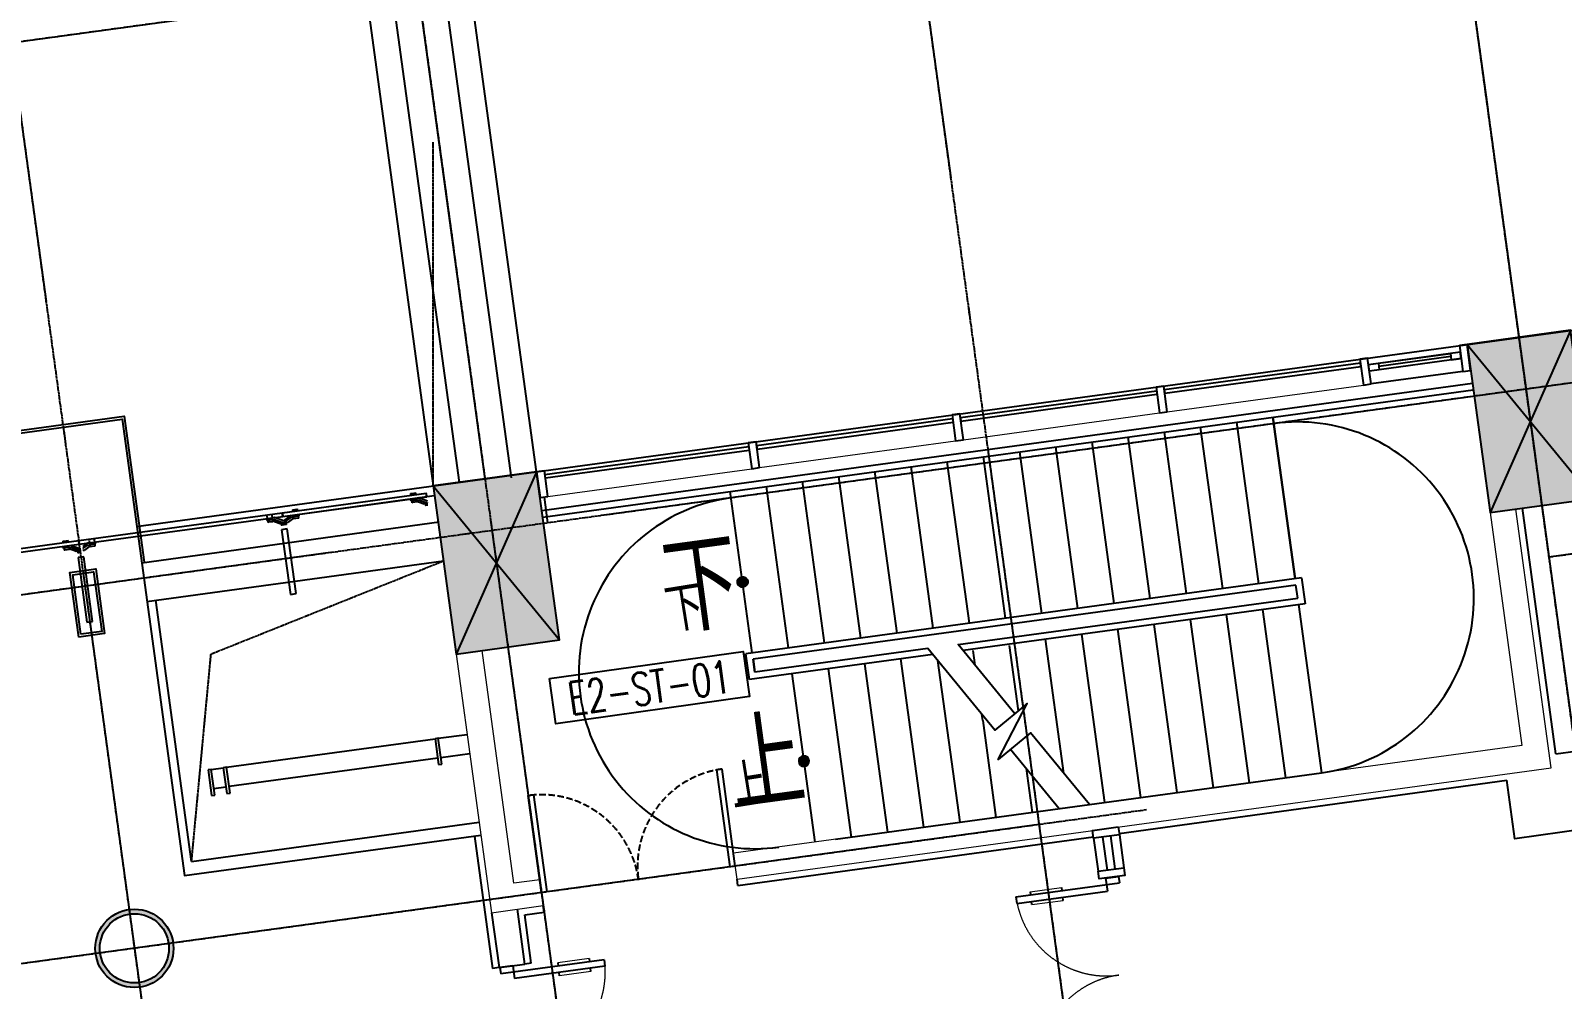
# Model space of a CAD drawing. Header units: millimetres. Extents: x -39175 to 150737, y -15023 to 140542.
# Drawn here: x -11401 to 342, y 111038 to 118383 of the extents above; entities that cross this region are included whole.
import ezdxf
from ezdxf.enums import TextEntityAlignment as Align

# ---------------------------------------------------------------- set-up
doc = ezdxf.new("R2010")
doc.units = ezdxf.units.MM
doc.header["$LTSCALE"] = 10
for name, pattern in [('DASH', [0.35, 0.25, -0.1]), ('E-RG-1F$0$$0$DOTE', [2.42, 2, -0.2, 0.02, -0.2]), ('XRE2$0$HIDDEN', [0.375, 0.25, -0.125])]:
    doc.linetypes.add(name, pattern=pattern)
for name, color, linetype in [('A—墙体', 7, 'Continuous'), ('A—楼梯、电梯、栏杆', 50, 'Continuous'), ('A—轴线、尺寸', 1, 'Continuous'), ('A—门窗', 135, 'Continuous'), ('E2-RI-5F$0$0S-SLAB-HOLE', 210, 'Continuous'), ('E2-RV-5F$0$A-STRS', 50, 'Continuous'), ('E2-RV-5F$0$A-SYMB-NUMB-T', 4, 'Continuous'), ('E2-RV-5F$0$J-STAIR楼梯', 2, 'Continuous'), ('E2-RV-5F$0$sample$0$A-FIXT', 55, 'Continuous'), ('E2-RV-5F$0$WRV-1-01-N1$0$AUDIT_D_120618114340-341', 1, 'Continuous'), ('I—平面—填充03(灰度)', 250, 'Continuous'), ('I—平面—文字', 40, 'Continuous'), ('I—平面—文字（放大1：100）', 40, 'XRE2$0$HIDDEN'), ('I—平面—装饰面层线', 192, 'Continuous'), ('I—平面—门', 22, 'Continuous'), ('轴线100', 1, 'Continuous')]:
    doc.layers.add(name, color=color, linetype=linetype)
for name, color, linetype, lineweight in [('E-RF-5F$0$A-GLAZ', 6, 'Continuous', 5), ('E-RF-5F$0$A-GLAZ-CWMG', 3, 'Continuous', 5), ('E2-RV-5F$0$A-GLAZ-CWMG', 3, 'Continuous', 5), ('E2-RV-5F$0$A-GLAZ-FRAM', 6, 'Continuous', 18), ('E2-RV-5F$0$A-WALL', 7, 'Continuous', 5)]:
    doc.layers.add(name, color=color, linetype=linetype, lineweight=lineweight)
doc.styles.add('ARIAL', font='arial.ttf')
doc.styles.add('E2-RV-5F$0$ECADI-TXT', font='simplex.shx', dxfattribs={"bigfont": 'hztxt.shx'})
doc.styles.add('XD2008', font='SIMYOU.TTF', dxfattribs={"width": 0.7, "height": 600})
doc.dimstyles.new('200', dxfattribs={"dimscale": 200, "dimtxt": 2.5, "dimasz": 2, "dimexe": 1, "dimexo": 1, "dimgap": 0.8, "dimtad": 1, "dimdec": 0, "dimdsep": 46, "dimtxsty": 'ARIAL', "dimblk1": 'ARCHTICK', "dimblk2": 'ARCHTICK', "dimsah": 1, "dimcen": -0.9, "dimdle": 1, "dimclrd": 256, "dimclre": 256, "dimclrt": 40, "dimaunit": 1, "dimadec": 0, "dimazin": 0, "dimtfac": 0.35, "dimtdec": 0, "dimtix": 1, "dimtmove": 2, "dimatfit": 3, "dimldrblk": 'ARCHTICK', "dimfxl": 0, "dimtvp": 0.8, "dimtolj": 1, "dimtzin": 0, "dimarcsym": 0})

# ---------------------------------------------------------------- blocks, each defined once
blk = doc.blocks.new('E-RF-5F$0$Spider Panel - Spider Panel-V28-E2 号楼五层平面图 5TH FLOOR PLAN')
at = {"layer": 'A—门窗', "color": 8, "lineweight": 9}
for p, q in [((-1000, 0), (-1000, -15)), ((-995, 40), (-995, 25)), ((-995, 40), (-989, 40)), ((-995, 0), (-995, -30)), ((-989, 40), (-955, 40)), ((-955, 25), (-955, 40)), ((-955, -30), (-955, 0)), ((-875, -35), (-940, 0)), ((-810, 0), (-875, -35)), ((-795, 40), (-795, 25)), ((-795, 40), (-761, 40)), ((-795, 0), (-795, -30)), ((-761, 40), (-755, 40)), ((-755, 25), (-755, 40)), ((-755, -30), (-755, 0)), ((-750, -15), (-750, 0)), ((750, 0), (750, -15)), ((755, 40), (755, 25)), ((755, 40), (761, 40)), ((755, 0), (755, -30)), ((761, 40), (795, 40)), ((795, 25), (795, 40)), ((795, -30), (795, 0)), ((874, -34), (810, 0)), ((940, 0), (899, -22)), ((957, 0), (940, 0)), ((955, 19), (955, -30)), ((957, 0), (993, 0)), ((993, 0), (1000, 0)), ((995, -30), (995, 19)), ((1000, -15), (1000, 0)), ((-993, -15), (-1000, -15)), ((-989, -30), (-995, -30)), ((-957, -15), (-993, -15)), ((-955, -30), (-989, -30)), ((-957, -15), (-940, -15)), ((-910, -50), (-955, -26)), ((-940, -15), (-875, -50)), ((-910, -50), (-893, -50)), ((-910, -50), (-875, -50)), ((-900, -46), (-900, -50)), ((-900, -46), (-900, -50)), ((-895, -50), (-895, -65)), ((-895, -50), (-895, -65)), ((-895, -50), (-895, -65)), ((-895, -50), (-895, -65)), ((-889, -65), (-895, -65)), ((-861, -65), (-895, -65)), ((-861, -65), (-895, -65)), ((-889, -65), (-895, -65)), ((-893, -50), (-875, -50)), ((-855, -65), (-889, -65)), ((-855, -65), (-889, -65)), ((-875, -50), (-810, -15)), ((-875, -50), (-840, -50)), ((-875, -50), (-857, -50)), ((-855, -65), (-861, -65)), ((-855, -65), (-861, -65)), ((-857, -50), (-840, -50)), ((-855, -65), (-855, -50)), ((-855, -65), (-855, -50)), ((-855, -65), (-855, -50)), ((-855, -65), (-855, -50)), ((-850, -50), (-850, -46)), ((-850, -50), (-850, -46)), ((-795, -26), (-840, -50)), ((-810, -15), (-793, -15)), ((-761, -30), (-795, -30)), ((-757, -15), (-793, -15)), ((-755, -30), (-761, -30)), ((-750, -15), (-757, -15)), ((757, -15), (750, -15)), ((761, -30), (755, -30)), ((793, -15), (757, -15)), ((795, -30), (761, -30)), ((793, -15), (810, -15)), ((840, -50), (795, -26)), ((810, -15), (874, -49)), ((840, -50), (857, -50)), ((840, -50), (874, -50)), ((850, -46), (850, -50)), ((850, -46), (850, -50)), ((855, -50), (855, -65)), ((855, -50), (855, -65)), ((855, -50), (855, -65)), ((855, -50), (855, -65)), ((861, -65), (855, -65)), ((874, -65), (855, -65)), ((874, -65), (855, -65)), ((861, -65), (855, -65)), ((857, -50), (874, -50)), ((874, -65), (861, -65)), ((874, -65), (861, -65)), ((899, -37), (940, -15)), ((899, -50), (910, -50)), ((899, -50), (910, -50)), ((900, -50), (900, -46)), ((900, -50), (900, -46)), ((955, -26), (910, -50)), ((940, -15), (957, -15)), ((989, -30), (955, -30)), ((993, -15), (957, -15)), ((995, -30), (989, -30)), ((1000, -15), (993, -15))]:
    blk.add_line(p, q, dxfattribs=at)
at = {"layer": 'A—门窗'}
for p, q in [((875, 25), (-875, 25)), ((-875, 25), (-875, 0)), ((-875, 0), (875, 0)), ((875, 0), (875, 25))]:
    blk.add_line(p, q, dxfattribs=at)
blk = doc.blocks.new('E-RF-5F$0$Spider Panel - Spider Panel-10871047-E2 号楼五层平面图 5TH FLOOR PLAN')
at = {"layer": 'A—门窗', "color": 8, "lineweight": 9}
for p, q in [((-682, 0), (-682, -15)), ((-682, 0), (-675, 0)), ((-677, 19), (-677, -30)), ((-675, 0), (-640, 0)), ((-622, 0), (-640, 0)), ((-637, -30), (-637, 19)), ((-557, -35), (-622, 0)), ((-493, 0), (-557, -35)), ((-477, 40), (-477, 25)), ((-477, 40), (-443, 40)), ((-477, 0), (-477, -30)), ((-443, 40), (-437, 40)), ((-437, 25), (-437, 40)), ((-437, -30), (-437, 0)), ((-432, -15), (-432, 0)), ((432, 0), (432, -15)), ((437, 40), (437, 25)), ((437, 40), (443, 40)), ((437, 0), (437, -30)), ((443, 40), (477, 40)), ((477, 25), (477, 40)), ((477, -30), (477, 0)), ((557, -35), (493, 0)), ((-675, -15), (-682, -15)), ((-672, -30), (-677, -30)), ((-640, -15), (-675, -15)), ((-637, -30), (-672, -30)), ((-640, -15), (-622, -15)), ((-593, -50), (-638, -26)), ((-622, -15), (-557, -50)), ((-593, -50), (-575, -50)), ((-593, -50), (-557, -50)), ((-582, -46), (-582, -50)), ((-582, -46), (-582, -50)), ((-577, -50), (-577, -65)), ((-577, -50), (-577, -65)), ((-577, -50), (-577, -65)), ((-577, -50), (-577, -65)), ((-572, -65), (-577, -65)), ((-543, -65), (-577, -65)), ((-543, -65), (-577, -65)), ((-572, -65), (-577, -65)), ((-575, -50), (-557, -50)), ((-537, -65), (-572, -65)), ((-537, -65), (-572, -65)), ((-557, -50), (-493, -15)), ((-557, -50), (-522, -50)), ((-557, -50), (-540, -50)), ((-537, -65), (-543, -65)), ((-537, -65), (-543, -65)), ((-540, -50), (-522, -50)), ((-537, -65), (-537, -50)), ((-537, -65), (-537, -50)), ((-537, -65), (-537, -50)), ((-537, -65), (-537, -50)), ((-532, -50), (-532, -46)), ((-532, -50), (-532, -46)), ((-477, -26), (-522, -50)), ((-493, -15), (-475, -15)), ((-443, -30), (-477, -30)), ((-440, -15), (-475, -15)), ((-437, -30), (-443, -30)), ((-432, -15), (-440, -15)), ((440, -15), (432, -15)), ((443, -30), (437, -30)), ((475, -15), (440, -15)), ((477, -30), (443, -30)), ((475, -15), (493, -15)), ((522, -50), (477, -26)), ((493, -15), (557, -50)), ((522, -50), (540, -50)), ((522, -50), (540, -50)), ((532, -46), (532, -50)), ((532, -46), (532, -50)), ((537, -50), (537, -65)), ((537, -50), (537, -65)), ((537, -50), (537, -65)), ((537, -50), (537, -65)), ((543, -65), (537, -65)), ((557, -65), (537, -65)), ((557, -65), (537, -65)), ((543, -65), (537, -65)), ((540, -50), (557, -50)), ((541, -50), (557, -50)), ((557, -65), (543, -65)), ((557, -65), (543, -65))]:
    blk.add_line(p, q, dxfattribs=at)
at = {"layer": 'A—门窗'}
for p, q in [((557, 25), (-557, 25)), ((-557, 25), (-557, 0)), ((-557, 0), (557, 0)), ((557, 0), (557, 25))]:
    blk.add_line(p, q, dxfattribs=at)
blk = doc.blocks.new('E-RF-5F$0$System Panel - Glazed-10878162-E2 号楼五层平面图 5TH FLOOR PLAN')
at = {"layer": 'A—门窗'}
for p, q in [((787.5, 44.45), (-787.5, 44.45)), ((-787.5, 44.45), (-787.5, 19.05)), ((-787.5, 19.05), (787.5, 19.05)), ((787.5, 19.05), (787.5, 44.45))]:
    blk.add_line(p, q, dxfattribs=at)
blk = doc.blocks.new('E-COLS-F5')
at = {"layer": 'I—平面—填充03(灰度)'}
for points in [[(11708526, -6090966), (11708702, -6092254), (11709494, -6092145), (11709318, -6090857)], [(11700599, -6092049), (11700775, -6093337), (11701568, -6093229), (11701392, -6091941)]]:
    blk.add_hatch(color=18, dxfattribs=at).paths.add_polyline_path(points)
h = blk.add_hatch(color=18, dxfattribs=at)
edge = h.paths.add_edge_path(flags=17)
edge.add_arc((11698308, -6095592), 265, 0, 360)
edge = h.paths.add_edge_path()
edge.add_arc((11698308, -6095592), 300, 0, 360)
at = {"layer": 'A—墙体'}
for points in [[(11708526, -6090966), (11708702, -6092254), (11709494, -6092145), (11709318, -6090857)], [(11700599, -6092049), (11700775, -6093337), (11701568, -6093229), (11701392, -6091941)]]:
    blk.add_lwpolyline(points, close=True, dxfattribs=at)
for radius in [300, 265]:
    blk.add_circle((11698308, -6095592), radius, dxfattribs=at)
blk = doc.blocks.new('E2-RV-5F$0$ECADI-TAG-CODE')
at = {"layer": 'E2-RV-5F$0$A-SYMB-NUMB-T', "color": 1}
blk.add_lwpolyline([(0, 3.5), (15, 3.5), (15, 0), (0, 0)], close=True, dxfattribs=at)
at = {"layer": 'E2-RV-5F$0$A-SYMB-NUMB-T', "style": 'E2-RV-5F$0$ECADI-TXT', "width": 0.7}
blk.add_attdef('CODE', text='', height=2.5, dxfattribs=at).set_placement((7.5, 1.75), align=Align.MIDDLE_CENTER)
blk = doc.blocks.new('E2-RV-5F$0$door1500')
for p, q in [((0, 750), (42, 750)), ((0, 0), (0, 750)), ((42, 750), (42, 0)), ((1458, 750), (1458, 0)), ((1500, 750), (1458, 750)), ((1500, 0), (1500, 750)), ((42, 0), (0, 0)), ((1500, 0), (1458, 0))]:
    blk.add_line(p, q)
at = {"layer": 'I—平面—门', "color": 8, "linetype": 'DASH', "ltscale": 20}
for centre, start, end in [((0, 0), 359.5, 90), ((1500, 0), 90, 180.5)]:
    blk.add_arc(centre, 750, start, end, dxfattribs=at)
blk = doc.blocks.new('E2-RV-5F$0$Rectangular Mullion - 60 X 200 standard snap cover-V21-E2 号楼一层平面图 1ST FLOOR PLAN')
at = {"layer": 'E2-RV-5F$0$A-GLAZ-CWMG', "lineweight": 18}
for p, q in [((0, 75), (-60, 75)), ((-60, 75), (-60, -125)), ((0, -125), (0, 75)), ((-60, -125), (0, -125))]:
    blk.add_line(p, q, dxfattribs=at)
blk = doc.blocks.new('E2-RV-5F$0$Rectangular Mullion - 60 X 200 standard snap cover-9526921-E2 号楼一层平面图 1ST FLOOR PLAN')
at = {"layer": 'E2-RV-5F$0$A-GLAZ-CWMG', "lineweight": 18}
for p, q in [((-60, 75), (0, 75)), ((-60, -125), (-60, 75)), ((0, 75), (0, -125)), ((0, -125), (-60, -125))]:
    blk.add_line(p, q, dxfattribs=at)
blk = doc.blocks.new('E2-RV-5F$0$Rectangular Mullion - 60 X 200 standard snap cover-V38-E2 号楼一层平面图 1ST FLOOR PLAN')
at = {"layer": 'E2-RV-5F$0$A-GLAZ-CWMG', "lineweight": 18}
for p, q in [((-30, 75), (30, 75)), ((-30, -125), (-30, 75)), ((30, 75), (30, -125)), ((30, -125), (-30, -125))]:
    blk.add_line(p, q, dxfattribs=at)
blk = doc.blocks.new('E2-RV-5F$0$Rectangular Mullion - 60 X 200 standard snap cover-V39-E2 号楼一层平面图 1ST FLOOR PLAN')
at = {"layer": 'E2-RV-5F$0$A-GLAZ-CWMG', "lineweight": 18}
for p, q in [((-30, 75), (30, 75)), ((-30, -125), (-30, 75)), ((30, 75), (30, -125)), ((30, -125), (-30, -125))]:
    blk.add_line(p, q, dxfattribs=at)
blk = doc.blocks.new('E2-RV-5F$0$3')
at = {"layer": 'E2-RV-5F$0$WRV-1-01-N1$0$AUDIT_D_120618114340-341'}
h = blk.add_hatch(color=256, dxfattribs=at)
edge = h.paths.add_edge_path()
edge.add_arc((10773784.9, -7567736.8), 20, 138.7891, 318.7891, ccw=False)
edge.add_arc((10773784.9, -7567736.8), 20, -41.2109, 138.7891, ccw=False)
blk.add_lwpolyline([(10773800, -7567750, -1), (10773769.9, -7567723.7, -1)], format="xyb", close=True, dxfattribs=at)
blk = doc.blocks.new('E2-RI-5F$0$$DorLib2D$00000011')
for p, q in [((-0.4667, 0.4709), (-0.4667, -0.0625)), ((-0.4667, 0.4709), (-0.4333, 0.4709)), ((-0.4333, 0.4709), (-0.4333, 0.0042)), ((0.4333, 0.4709), (0.4333, 0.0042)), ((0.4667, 0.4709), (0.4333, 0.4709)), ((0.4667, 0.4709), (0.4667, -0.0625)), ((-0.4833, 0.3962), (-0.4667, 0.3962)), ((-0.4167, 0.3962), (-0.4333, 0.3962)), ((0.4167, 0.3962), (0.4333, 0.3962)), ((0.4833, 0.3962), (0.4667, 0.3962)), ((-0.4833, 0.2346), (-0.4667, 0.2346)), ((-0.4167, 0.2346), (-0.4333, 0.2346)), ((0.4167, 0.2346), (0.4333, 0.2346)), ((0.4833, 0.2346), (0.4667, 0.2346)), ((-0.5, 0.0042), (-0.4333, 0.0042)), ((-0.5, 0.0042), (-0.5, -0.0625)), ((0.5, 0.0042), (0.4333, 0.0042)), ((0.5, 0.0042), (0.5, -0.0625)), ((-0.5, -0.0625), (-0.4667, -0.0625)), ((0.5, -0.0625), (0.4667, -0.0625))]:
    blk.add_line(p, q)
at = {"lineweight": 13}
for p, q in [((-0.4833, 0.3962), (-0.4833, 0.2346)), ((-0.4167, 0.3962), (-0.4167, 0.2346)), ((0.4167, 0.3962), (0.4167, 0.2346)), ((0.4833, 0.3962), (0.4833, 0.2346))]:
    blk.add_line(p, q, dxfattribs=at)
at = {"layer": 'I—平面—门', "color": 8, "linetype": 'DASH', "lineweight": 13, "ltscale": 20}
for centre, start, end in [((-0.4667, 0.0042), 0, 85.90396), ((0.4667, 0.0042), 94.09604, 180)]:
    blk.add_arc(centre, 0.4667, start, end, dxfattribs=at)
blk = doc.blocks.new('E2-RI-5F$0$200x500')
at = {"layer": 'A—门窗', "elevation": 0}
blk.add_lwpolyline([(11654895, -6112598), (11654827, -6112103), (11655025, -6112076), (11655093, -6112571), (11654895, -6112598)], dxfattribs=at)
blk.add_lwpolyline([(11654912, -6112576), (11654850, -6112120), (11655008, -6112098), (11655071, -6112554)], close=True, dxfattribs=at)
blk = doc.blocks.new('_ArchTick')
at = {"color": 0, "linetype": 'ByBlock', "const_width": 0.15}
blk.add_lwpolyline([(-0.5, -0.5), (0.5, 0.5)], dxfattribs=at)
blk = doc.blocks.new('*D4653')
at = {"layer": 'A—轴线、尺寸', "linetype": 'ByBlock', "lineweight": -2}
for p, q in [((78472, 131607), (77673, 137453)), ((-33466, 122060), (77898, 137282)), ((-32387, 115642), (-33295, 122285))]:
    blk.add_line(p, q, dxfattribs=at)
at = {"layer": 'Defpoints', "color": 0, "linetype": 'ByBlock'}
for p in [(77700, 137255), (78499, 131409), (-32360, 115444, 0)]:
    blk.add_point(p, dxfattribs=at)
at = {"layer": 'A—轴线、尺寸', "linetype": 'ByBlock', "lineweight": -2, "xscale": 400, "yscale": 400, "zscale": 400}
for p, rotation in [((77700, 137255), 7.783339573525556), ((-33268, 122087), 187.7833395735256)]:
    blk.add_blockref('_ArchTick', p, dxfattribs=dict(at, rotation=rotation))
at = {"layer": 'A—轴线、尺寸', "color": 40, "linetype": 'ByBlock', "insert": (22160, 130082), "char_height": 500, "attachment_point": 5, "rotation": 7.7833, "style": 'ARIAL'}
blk.add_mtext('\\A1;112000', dxfattribs=at)
blk = doc.blocks.new('A$C1C9D1350')
at = {"layer": '轴线100', "linetype": 'E-RG-1F$0$$0$DOTE'}
for p, q in [((-187050.8, 132237.2), (-291775.7, 117922.8)), ((-257003.9, 130750.8), (-252510.8, 97879.7)), ((-261115.6, 130188.8), (-256622.6, 97317.7)), ((-264930.2, 129667.4), (-261001.3, 100923.9)), ((-268051.1, 129240.8), (-264122.3, 100497.3)), ((-256635.8, 128058.7), (-255175.4, 117374.4)), ((-186282.4, 126791.1), (-255175.5, 117374.4)), ((-251705.1, 119160.8), (-291206.9, 113761.5)), ((-258261.4, 115438.6), (-290827.7, 110987.3))]:
    blk.add_line(p, q, dxfattribs=at)

msp = doc.modelspace()

# ---------------------------------------------------------------- linework, layer by layer
at = {"layer": 'A—墙体'}
for p, q in [((-8505.3, 120723), (-7717.2, 114957.4)), ((-8901.6, 120668.8), (-8116.1, 114922.2)), ((-8703.4, 120695.9), (-7917.9, 114949.3)), ((404.7, 116086.9), (-239.7, 115998.8)), ((-7867.6, 111625), (-7810.2, 111204.8)), ((-7612, 111231.9), (-7669.5, 111652.1)), ((-7810.2, 111204.8), (-7612, 111231.9))]:
    msp.add_line(p, q, dxfattribs=at)
at = {"layer": 'A—楼梯、电梯、栏杆'}
for p, q in [((-2261.9, 114108), (-2431.1, 115346)), ((-2261.9, 114108), (-2431.1, 115346)), ((-1984.5, 114145.9), (-2153.7, 115383.9)), ((-1984.5, 114145.9), (-2153.7, 115383.9)), ((-1707, 114183.8), (-1876.3, 115421.8)), ((-1876.3, 115421.8), (-1707, 114183.8)), ((-1707, 114183.8), (-1876.3, 115421.8)), ((-1876.3, 115421.8), (-1707, 114183.8)), ((-3094.2, 113994.5), (-3263.4, 115232.2)), ((-3094.2, 113994.5), (-3263.4, 115232.2)), ((-2816.8, 114032.3), (-2986, 115270.2)), ((-2816.8, 114032.3), (-2986, 115270.2)), ((-2539.3, 114070.2), (-2708.5, 115308.1)), ((-2539.3, 114070.2), (-2708.5, 115308.1)), ((-3926.5, 113880.9), (-4095.6, 115118.5)), ((-3926.5, 113880.9), (-4095.6, 115118.5)), ((-3649, 113918.8), (-3818.2, 115156.4)), ((-3649, 113918.8), (-3818.2, 115156.4)), ((-3371.6, 113956.6), (-3540.8, 115194.3)), ((-3371.6, 113956.6), (-3540.8, 115194.3)), ((-5036.2, 113729.5), (-5205.3, 114966.8)), ((-5036.2, 113729.5), (-5205.3, 114966.8)), ((-4758.8, 113767.3), (-4927.9, 115004.7)), ((-4758.8, 113767.3), (-4927.9, 115004.7)), ((-4481.3, 113805.2), (-4650.5, 115042.6)), ((-4481.3, 113805.2), (-4650.5, 115042.6)), ((-4203.9, 113843), (-4373.1, 115080.6)), ((-4203.9, 113843), (-4373.1, 115080.6)), ((-5868.5, 113615.9), (-6037.6, 114853)), ((-5868.5, 113615.9), (-6037.6, 114853)), ((-5591, 113653.7), (-5760.2, 114891)), ((-5591, 113653.7), (-5760.2, 114891)), ((-5313.6, 113691.6), (-5482.7, 114928.9)), ((-5313.6, 113691.6), (-5482.7, 114928.9)), ((-10549.7, 114307), (-8267.8, 114618.9)), ((-10509.1, 114009.7), (-8235.7, 114320.5)), ((-1657.5, 114190.5), (-5918, 113609.1)), ((-1657.5, 114190.5), (-5918, 113609.1)), ((-1707.2, 114184.7), (-1707, 114183.8)), ((-1707.2, 114184.7), (-1707, 114183.8)), ((-1657.5, 114190.5), (-1630.4, 113992.4)), ((-1657.5, 114190.5), (-1630.4, 113992.4)), ((-1700.3, 114134.2), (-5861.7, 113566.4)), ((-1700.3, 114134.2), (-5861.7, 113566.4)), ((-1686.7, 114035.1), (-1700.3, 114134.2)), ((-1686.7, 114035.1), (-1700.3, 114134.2)), ((-10167.1, 112017.7), (-10441, 114019.1)), ((-1630.4, 113992.4), (-4252.6, 113634.5)), ((-1630.4, 113992.4), (-4252.6, 113634.5)), ((-2234.8, 113909.9), (-2058.6, 112621)), ((-2234.8, 113909.9), (-2058.6, 112621)), ((-1957.4, 113947.7), (-1781.2, 112659)), ((-1957.4, 113947.7), (-1781.2, 112659)), ((-1680, 113985.6), (-1503.8, 112696.9)), ((-1680, 113985.6), (-1503.8, 112696.9)), ((-3067.1, 113796.3), (-2890.9, 112507.3)), ((-3067.1, 113796.3), (-2890.9, 112507.3)), ((-2789.7, 113834.2), (-2613.5, 112545.2)), ((-2789.7, 113834.2), (-2613.5, 112545.2)), ((-2512.2, 113872), (-2336.1, 112583.1)), ((-2512.2, 113872), (-2336.1, 112583.1)), ((-3622, 113720.6), (-3481.8, 112695)), ((-3622, 113720.6), (-3481.8, 112695)), ((-3344.5, 113758.5), (-3168.3, 112469.4)), ((-3344.5, 113758.5), (-3168.3, 112469.4)), ((-5890.9, 113411), (-5918, 113609.1)), ((-5890.9, 113411), (-5918, 113609.1)), ((-4485.3, 113602.8), (-5890.9, 113411)), ((-4485.3, 113602.8), (-5890.9, 113411)), ((-5848.1, 113467.3), (-5861.7, 113566.4)), ((-5861.7, 113566.4), (-5848.2, 113467.3)), ((-5848.1, 113467.3), (-5861.7, 113566.4)), ((-5861.7, 113566.4), (-5848.2, 113467.3)), ((-4731.7, 113569.2), (-4555.4, 112279.8)), ((-4731.7, 113569.2), (-4555.4, 112279.8)), ((-4160, 113521.6), (-4175.5, 113635.3)), ((-4160, 113521.6), (-4175.5, 113635.3)), ((-3898.1, 113673.3), (-3829.4, 113171)), ((-3898.1, 113673.3), (-3829.4, 113171)), ((-5564, 113455.6), (-5387.7, 112166)), ((-5564, 113455.6), (-5387.7, 112166)), ((-5286.5, 113493.4), (-5110.3, 112203.9)), ((-5286.5, 113493.4), (-5110.3, 112203.9)), ((-5009.1, 113531.3), (-4832.9, 112241.9)), ((-5009.1, 113531.3), (-4832.9, 112241.9)), ((-4447.3, 113556.5), (-4278, 112317.7)), ((-4447.3, 113556.5), (-4278, 112317.7)), ((-4101.9, 113096.5), (-4108.2, 113143.2)), ((-4101.9, 113096.5), (-4108.2, 113143.2)), ((-4101.9, 113096.5), (-4000.6, 112355.6)), ((-4101.9, 113096.5), (-4000.6, 112355.6)), ((-3769.2, 112729.9), (-3723.2, 112393.5)), ((-3769.2, 112729.9), (-3723.2, 112393.5)), ((-10167.1, 112017.7), (-7962.3, 112318.6))]:
    msp.add_line(p, q, dxfattribs=at)
for points in [[(-18357.2, 113239.8), (-18510.3, 114359.4), (-10682.9, 115429.3), (-10529.9, 114309.7)], [(-18337.4, 113242.5), (-18487.7, 114342.3), (-10700, 115406.8), (-10222, 111909.3), (-7948.8, 112219.5)], [(-3855.1, 113150), (-4289.9, 113679.9), (-1686.7, 114035.1)], [(-3855.1, 113150), (-4289.9, 113679.9), (-1686.7, 114035.1)], [(-3283.7, 112453.6), (-3734.6, 113003.1), (-3983.7, 112798.8), (-3760.3, 113227.8), (-4009.7, 113023.1), (-4522.5, 113648.2), (-5848.2, 113467.3)], [(-3283.7, 112453.6), (-3734.6, 113003.1), (-3983.7, 112798.8), (-3760.3, 113227.8), (-4009.7, 113023.1), (-4522.5, 113648.2), (-5848.2, 113467.3)], [(-3516.3, 112421.8), (-3889.2, 112876.3)], [(-3516.3, 112421.8), (-3889.2, 112876.3)]]:
    msp.add_lwpolyline(points, dxfattribs=at)
for points in [[(-5942.8, 114159.4, 0, 0, 0), (-1125.6, 114817.9, 0, 0, 0), (-934.7, 113421, 0, 0, 0), (-3731.7, 113038.7, 40, 0, 0), (-3880.3, 113018.4, 0, 0, 0)], [(-5942.8, 114159.4, 0, 0, 0), (-1125.6, 114817.9, 0, 0, 0), (-934.7, 113421, 0, 0, 0), (-3731.7, 113038.7, 40, 0, 0), (-3880.3, 113018.4, 0, 0, 0)], [(-5472.3, 112785.4, 0, 0, 0), (-4233.9, 112954.7, 40, 0, 0), (-4085.3, 112975, 0, 0, 0)], [(-5472.3, 112785.4, 0, 0, 0), (-4233.9, 112954.7, 40, 0, 0), (-4085.3, 112975, 0, 0, 0)]]:
    msp.add_lwpolyline(points, format="xyseb", dxfattribs=at)
for centre, start, end in [((-1686.7, 114034.7), 277.78333, 97.78335), ((-1686.7, 114034.7), 277.78333, 97.78335), ((-5848, 113465.9), 97.78294, 277.78295), ((-5848, 113465.9), 97.78294, 277.78295)]:
    msp.add_arc(centre, 1350.3, start, end, dxfattribs=at)
at = {"layer": 'A—轴线、尺寸', "linetype": 'E-RG-1F$0$$0$DOTE', "ltscale": 500}
for p, q in [((79137.4, 130684.4), (-37184.4, 114784.7)), ((-1589.8, 127725.2), (2903.2, 94854.1)), ((-5701.6, 127163.2), (-1208.5, 94292.1)), ((-9516.1, 126641.8), (-5587.3, 97898.3)), ((-12637.1, 126215.2), (-8708.2, 97471.7)), ((79901.5, 125237.7), (238.6, 114348.8)), ((-1221.8, 125033.1), (238.6, 114348.8)), ((2886.3, 116022.8), (-36615.6, 110623.4)), ((-3670.1, 112300.6), (-36236.4, 107849.2))]:
    msp.add_line(p, q, dxfattribs=at)
at = {"layer": 'A—轴线、尺寸', "linetype": 'E-RG-1F$0$$0$DOTE'}
msp.add_lwpolyline([(-8314.3, 114895.5), (-8314.3, 117529.1)], dxfattribs=at)
at = {"layer": 'A—门窗'}
for p, q in [((-9126.8, 120839.9), (-8314.2, 114895.1)), ((-7521.7, 115003.9), (-8334.2, 120948.2)), ((-10593.1, 114584.1), (6299.8, 116893.1)), ((-1144.1, 115825), (-440.6, 115921.2)), ((-1068.6, 115835.3), (-516.1, 115910.8)), ((-516.1, 115910.8), (-509.3, 115860.5)), ((-387.9, 115978.4), (-447.3, 115970.3)), ((-447.3, 115970.3), (-420.3, 115772.1)), ((-433.8, 115870.8), (-440.6, 115921.2)), ((-440.6, 115921.2), (-433.8, 115870.8)), ((-360.8, 115780.3), (-387.9, 115978.4)), ((-1206.1, 115835.8), (-2709.6, 115630.2)), ((-1206.1, 115835.8), (-2709.6, 115630.2)), ((-2706.2, 115605.1), (-1202.7, 115810.6)), ((-2706.2, 115605.1), (-1202.7, 115810.6)), ((-1202.7, 115810.6), (-1206.1, 115835.8)), ((-1202.7, 115810.6), (-1206.1, 115835.8)), ((-1144.1, 115825), (-1068.6, 115835.3)), ((-1137.2, 115774.7), (-1144.1, 115825)), ((-1137.2, 115774.7), (-1144.1, 115825)), ((-433.8, 115870.8), (-1137.2, 115774.7)), ((-1068.6, 115835.3), (-1061.7, 115785)), ((-512.7, 115885.7), (-1065.2, 115810.2)), ((-509.3, 115860.5), (-433.8, 115870.8)), ((-1061.7, 115785), (-1137.2, 115774.7)), ((-420.3, 115772.1), (-360.8, 115780.3)), ((-2769.1, 115622.1), (-4272.6, 115416.6)), ((-2769.1, 115622.1), (-4272.6, 115416.6)), ((-4269.2, 115391.4), (-2765.6, 115597)), ((-4269.2, 115391.4), (-2765.6, 115597)), ((-2709.6, 115630.2), (-2706.2, 115605.1)), ((-2709.6, 115630.2), (-2706.2, 115605.1)), ((-4332.1, 115408.5), (-5835.6, 115203)), ((-4332.1, 115408.5), (-5835.6, 115203)), ((-5832.1, 115177.8), (-4328.6, 115383.3)), ((-5832.1, 115177.8), (-4328.6, 115383.3)), ((-4272.6, 115416.6), (-4269.2, 115391.4)), ((-4272.6, 115416.6), (-4269.2, 115391.4)), ((-5835.6, 115203), (-5832.1, 115177.8)), ((-5835.6, 115203), (-5832.1, 115177.8)), ((-5895, 115194.8), (-7458, 114981.2)), ((-5895, 115194.8), (-7458, 114981.2)), ((-7454.5, 114956), (-5891.6, 115169.7)), ((-7454.5, 114956), (-5891.6, 115169.7)), ((-8367, 114837.9), (-9471.7, 114686.9)), ((-9468.3, 114661.7), (-8363.6, 114812.7)), ((-8487.9, 114836.5), (-8482.1, 114837.3)), ((-8487.9, 114836.5), (-8485.9, 114821.6)), ((-8487.4, 114795.8), (-8485.4, 114780.8)), ((-8478.1, 114781.8), (-8485.4, 114780.8)), ((-8482.5, 114796.5), (-8478.4, 114766.6)), ((-8482.1, 114837.3), (-8448.3, 114841.9)), ((-8472.6, 114767.4), (-8478.4, 114766.6)), ((-8443.1, 114786.6), (-8478.1, 114781.8)), ((-8438.7, 114772), (-8472.6, 114767.4)), ((-8446.3, 114827), (-8448.3, 114841.9)), ((-8443.1, 114786.6), (-8425.6, 114789)), ((-8438.7, 114772), (-8442.8, 114801.9)), ((-8391.8, 114758.4), (-8439.4, 114776.2)), ((-8358.8, 114778), (-8427.6, 114804)), ((-8425.6, 114789), (-8356.8, 114763.2)), ((-8391.8, 114758.4), (-8374.3, 114760.8)), ((-8391.8, 114758.4), (-8374.3, 114760.8)), ((-8382.1, 114763.8), (-8381.6, 114759.8)), ((-8382.1, 114763.8), (-8381.6, 114759.8)), ((-8376.6, 114760.5), (-8374.6, 114745.6)), ((-8376.6, 114760.5), (-8374.6, 114745.6)), ((-8376.6, 114760.5), (-8374.6, 114745.6)), ((-8376.6, 114760.5), (-8374.6, 114745.6)), ((-8354.8, 114748.3), (-8374.6, 114745.6)), ((-8354.8, 114748.3), (-8374.6, 114745.6)), ((-8368.8, 114746.4), (-8374.6, 114745.6)), ((-8368.8, 114746.4), (-8374.6, 114745.6)), ((-8374.3, 114760.8), (-8356.8, 114763.2)), ((-8373.3, 114760.9), (-8356.8, 114763.2)), ((-8354.8, 114748.3), (-8368.8, 114746.4)), ((-8354.8, 114748.3), (-8368.8, 114746.4)), ((-8363.6, 114812.7), (-8367, 114837.9)), ((-8363.5, 114812.7), (-8304.1, 114820.8)), ((-8363.5, 114812.7), (-8304.1, 114820.8)), ((-8363.5, 114812.7), (-8304.1, 114820.8)), ((-9471.7, 114686.9), (-11032.2, 114473.6)), ((-11028.8, 114448.4), (-9468.3, 114661.7)), ((-9592.1, 114644.8), (-9584.9, 114645.8)), ((-9592.1, 114644.8), (-9590.1, 114629.8)), ((-9582.8, 114630.8), (-9590.1, 114629.8)), ((-9589.8, 114664.3), (-9583.1, 114615.6)), ((-9584.9, 114645.8), (-9549.9, 114650.6)), ((-9577.3, 114616.4), (-9583.1, 114615.6)), ((-9547.8, 114635.6), (-9582.8, 114630.8)), ((-9543.5, 114621), (-9577.3, 114616.4)), ((-9543.5, 114621), (-9550.1, 114669.7)), ((-9532.3, 114653), (-9549.9, 114650.6)), ((-9547.8, 114635.6), (-9530.3, 114638)), ((-9496.5, 114607.4), (-9544.1, 114625.2)), ((-9463.6, 114627), (-9532.3, 114653)), ((-9530.3, 114638), (-9461.5, 114612.2)), ((-9471.7, 114686.9), (-9468.3, 114661.7)), ((-9468.3, 114661.7), (-9471.7, 114686.9)), ((-9404.2, 114670.5), (-9463.6, 114627)), ((-9461.5, 114612.2), (-9402.2, 114655.5)), ((-9461.5, 114612.2), (-9426.5, 114617)), ((-9461.5, 114612.2), (-9444, 114614.6)), ((-9444, 114614.6), (-9426.5, 114617)), ((-9439.7, 114600), (-9441.7, 114614.9)), ((-9439.7, 114600), (-9441.7, 114614.9)), ((-9439.7, 114600), (-9441.7, 114614.9)), ((-9439.7, 114600), (-9441.7, 114614.9)), ((-9436.7, 114615.6), (-9437.3, 114619.5)), ((-9436.7, 114615.6), (-9437.3, 114619.5)), ((-9385.5, 114646.9), (-9426.5, 114617)), ((-9402.2, 114655.5), (-9384.7, 114657.9)), ((-9394.5, 114712.6), (-9360.7, 114717.2)), ((-9394.5, 114712.6), (-9392.5, 114697.7)), ((-9389, 114672.5), (-9385, 114642.7)), ((-9351.1, 114647.3), (-9385, 114642.7)), ((-9349.7, 114662.7), (-9384.7, 114657.9)), ((-9360.7, 114717.2), (-9354.9, 114718)), ((-9352.8, 114703.1), (-9354.9, 114718)), ((-9345.3, 114648.1), (-9351.1, 114647.3)), ((-9342.4, 114663.7), (-9349.7, 114662.7)), ((-9345.3, 114648.1), (-9349.4, 114678)), ((-9342.4, 114663.7), (-9344.4, 114678.6)), ((-9496.5, 114607.4), (-9461.5, 114612.2)), ((-9496.5, 114607.4), (-9479, 114609.8)), ((-9486.8, 114612.8), (-9486.3, 114608.8)), ((-9486.8, 114612.8), (-9486.3, 114608.8)), ((-9481.3, 114609.5), (-9479.3, 114594.6)), ((-9481.3, 114609.5), (-9479.3, 114594.6)), ((-9481.3, 114609.5), (-9479.3, 114594.6)), ((-9481.3, 114609.5), (-9479.3, 114594.6)), ((-9445.5, 114599.2), (-9479.3, 114594.6)), ((-9445.5, 114599.2), (-9479.3, 114594.6)), ((-9473.5, 114595.4), (-9479.3, 114594.6)), ((-9473.5, 114595.4), (-9479.3, 114594.6)), ((-9479, 114609.8), (-9461.5, 114612.2)), ((-9439.7, 114600), (-9473.5, 114595.4)), ((-9439.7, 114600), (-9473.5, 114595.4)), ((-9439.7, 114600), (-9445.5, 114599.2)), ((-9439.7, 114600), (-9445.5, 114599.2)), ((-11032.2, 114473.6), (-12766.1, 114236.6)), ((-12762.7, 114211.4), (-11028.8, 114448.4)), ((-11153.1, 114472.2), (-11147.3, 114473)), ((-11153.1, 114472.2), (-11151.1, 114457.3)), ((-11152.6, 114431.5), (-11150.6, 114416.5)), ((-11143.3, 114417.5), (-11150.6, 114416.5)), ((-11147.7, 114432.2), (-11143.6, 114402.3)), ((-11147.3, 114473), (-11113.5, 114477.6)), ((-11137.8, 114403.1), (-11143.6, 114402.3)), ((-11108.3, 114422.3), (-11143.3, 114417.5)), ((-11104, 114407.7), (-11137.8, 114403.1)), ((-11111.5, 114462.7), (-11113.5, 114477.6)), ((-11108.3, 114422.3), (-11090.8, 114424.7)), ((-11104, 114407.7), (-11108, 114437.6)), ((-11057, 114394.1), (-11104.6, 114411.9)), ((-11025.1, 114414.1), (-11092.8, 114439.7)), ((-11090.8, 114424.7), (-11023, 114399.2)), ((-11057, 114394.1), (-11023, 114398.7)), ((-11057, 114394.1), (-11039.5, 114396.5)), ((-11047.3, 114399.5), (-11046.8, 114395.5)), ((-11047.3, 114399.5), (-11046.8, 114395.5)), ((-11041.8, 114396.2), (-11039.8, 114381.3)), ((-11041.8, 114396.2), (-11039.8, 114381.3)), ((-11041.8, 114396.2), (-11039.8, 114381.3)), ((-11041.8, 114396.2), (-11039.8, 114381.3)), ((-11020.9, 114383.9), (-11039.8, 114381.3)), ((-11020.9, 114383.9), (-11039.8, 114381.3)), ((-11034, 114382.1), (-11039.8, 114381.3)), ((-11034, 114382.1), (-11039.8, 114381.3)), ((-11039.5, 114396.5), (-11023, 114398.7)), ((-11020.9, 114383.9), (-11034, 114382.1)), ((-11020.9, 114383.9), (-11034, 114382.1)), ((-11028.8, 114448.4), (-11032.2, 114473.6)), ((-11032.2, 114473.6), (-11028.8, 114448.4)), ((-10964.7, 114457.2), (-11001.6, 114430.2)), ((-10999.6, 114415.3), (-10962.7, 114442.2)), ((-10997.2, 114402.3), (-10997.8, 114406.2)), ((-10997.2, 114402.3), (-10997.8, 114406.2)), ((-10997.8, 114402.2), (-10987, 114403.7)), ((-10997.8, 114402.2), (-10987, 114403.7)), ((-10946, 114433.6), (-10987, 114403.7)), ((-10947.2, 114459.6), (-10964.7, 114457.2)), ((-10962.7, 114442.2), (-10945.2, 114444.6)), ((-10952.1, 114478.1), (-10945.4, 114429.4)), ((-10947.2, 114459.6), (-10912.2, 114464.3)), ((-10911.6, 114434), (-10945.4, 114429.4)), ((-10910.1, 114449.4), (-10945.2, 114444.6)), ((-10905.8, 114434.8), (-10912.5, 114483.5)), ((-10912.2, 114464.3), (-10904.9, 114465.3)), ((-10905.8, 114434.8), (-10911.6, 114434)), ((-10902.9, 114450.4), (-10910.1, 114449.4)), ((-10902.9, 114450.4), (-10904.9, 114465.3)), ((-8275.6, 112961.4), (-8054.2, 112991.6)), ((-9899.4, 112739.4), (-8300.4, 112958)), ((-10016.4, 112723.4), (-9924.2, 112736)), ((-8280, 112809.4), (-9879.1, 112590.8)), ((-8033.9, 112843), (-8255.3, 112812.8)), ((-10016.4, 112723.4), (-10041.2, 112720)), ((-10041.2, 112720), (-10014.1, 112521.9)), ((-9989.3, 112525.3), (-10016.4, 112723.4)), ((-10014.1, 112521.9), (-9989.3, 112525.3)), ((-9903.9, 112587.4), (-9996.1, 112574.8)), ((-3252, 112195.5), (-3217.5, 111942.8)), ((-3182.7, 112205), (-3148.1, 111952.3)), ((-3123.2, 112213.1), (-3088.7, 111960.4)), ((-3053.9, 112222.6), (-3019.3, 111969.9))]:
    msp.add_line(p, q, dxfattribs=at)
at = {"layer": 'A—门窗', "extrusion": (0, 0, -1)}
for p, q in [((-1150.8, 115874.2), (-1210.3, 115866)), ((-1210.3, 115866), (-1183.2, 115667.9)), ((-1123.7, 115676), (-1150.8, 115874.2)), ((-1183.2, 115667.9), (-1123.7, 115676)), ((-2713.8, 115660.5), (-2773.2, 115652.4)), ((-2773.2, 115652.4), (-2746.1, 115454.2)), ((-2686.7, 115462.4), (-2713.8, 115660.5)), ((-4276.7, 115446.9), (-4336.2, 115438.8)), ((-4336.2, 115438.8), (-4309.1, 115240.6)), ((-4249.7, 115248.7), (-4276.7, 115446.9)), ((-2746.1, 115454.2), (-2686.7, 115462.4)), ((-5839.7, 115233.2), (-5899.2, 115225.1)), ((-5899.2, 115225.1), (-5872.1, 115027)), ((-5812.6, 115035.1), (-5839.7, 115233.2)), ((-4309.1, 115240.6), (-4249.7, 115248.7)), ((-7462.1, 115011.5), (-7521.6, 115003.4)), ((-7521.6, 115003.4), (-7494.5, 114805.2)), ((-7435, 114813.3), (-7462.1, 115011.5)), ((-5872.1, 115027), (-5812.6, 115035.1)), ((-7494.5, 114805.2), (-7435, 114813.3)), ((-9433, 114565.6), (-9476.5, 114559.6)), ((-9433, 114565.6), (-9476.5, 114559.6)), ((-9433, 114565.6), (-9476.5, 114559.6)), ((-9476.5, 114559.6), (-9408.8, 114064.3)), ((-9476.5, 114559.6), (-9408.8, 114064.3)), ((-9476.5, 114559.6), (-9408.8, 114064.3)), ((-9365.2, 114070.2), (-9433, 114565.6)), ((-9365.2, 114070.2), (-9433, 114565.6)), ((-9365.2, 114070.2), (-9433, 114565.6)), ((-10993.4, 114352.3), (-11037, 114346.4)), ((-10993.4, 114352.3), (-11037, 114346.4)), ((-10993.4, 114352.3), (-11037, 114346.4)), ((-11037, 114346.4), (-10969.3, 113851)), ((-11037, 114346.4), (-10969.3, 113851)), ((-10925.7, 113856.9), (-10993.4, 114352.3)), ((-10925.7, 113856.9), (-10993.4, 114352.3)), ((-9408.8, 114064.3), (-9365.2, 114070.2)), ((-9408.8, 114064.3), (-9365.2, 114070.2)), ((-9408.8, 114064.3), (-9365.2, 114070.2)), ((-10969.3, 113851), (-10925.7, 113856.9)), ((-10969.3, 113851), (-10925.7, 113856.9)), ((-10969.3, 113851), (-10925.7, 113856.9)), ((-8275.6, 112961.4), (-8300.4, 112958)), ((-8300.4, 112958), (-8273.3, 112759.8)), ((-8248.5, 112763.2), (-8275.6, 112961.4)), ((-9899.4, 112739.4), (-9924.2, 112736)), ((-9924.2, 112736), (-9897.1, 112537.9)), ((-9872.3, 112541.3), (-9899.4, 112739.4)), ((-8273.3, 112759.8), (-8248.5, 112763.2)), ((-9897.1, 112537.9), (-9872.3, 112541.3))]:
    msp.add_line(p, q, dxfattribs=at)
at = {"layer": 'A—门窗'}
for points in [[(-420.3, 115772.1), (-1123.7, 115676)], [(-7494.5, 114805.2), (-7494.5, 114805.2)], [(-7494.5, 114805.2), (-7494.5, 114805.2)]]:
    msp.add_lwpolyline(points, dxfattribs=at)
at = {"layer": 'A—门窗', "color": 8, "linetype": 'DASH'}
msp.add_lwpolyline([(-10167.1, 112017.7), (-10018, 113607.2), (-8235.7, 114320.5)], dxfattribs=at)
at = {"layer": 'A—门窗'}
for points in [[(-3062, 112282), (-3053.9, 112222.6), (-3252, 112195.5), (-3260.1, 112254.9)], [(-3019.3, 111969.9), (-3011.2, 111910.5), (-3209.4, 111883.4), (-3217.5, 111942.8)]]:
    msp.add_lwpolyline(points, close=True, dxfattribs=at)
at = {"layer": 'Defpoints'}
for points in [[(404.7, 116086.9), (-211.9, 114690.5)], [(-388, 115978.6), (580.7, 114798.9)], [(-7521.6, 115003.5), (-8138.2, 113607.1)], [(-8314.3, 114895.1), (-7345.6, 113715.5)]]:
    msp.add_lwpolyline(points, dxfattribs=at)
at = {"layer": 'E-RF-5F$0$A-GLAZ-CWMG', "lineweight": 18, "extrusion": (0, 0, -1)}
for p, q in [((-11037, 114346.4), (-10969.3, 113851)), ((-10925.7, 113856.9), (-10993.4, 114352.3))]:
    msp.add_line(p, q, dxfattribs=at)
at = {"layer": 'E2-RV-5F$0$A-GLAZ-CWMG', "color": 9}
for p, q in [((-2713.8, 115660.5), (-1210.3, 115866)), ((-2713.8, 115660.5), (-1210.3, 115866)), ((-4276.7, 115446.9), (-2773.2, 115652.4)), ((-4276.7, 115446.9), (-2773.2, 115652.4)), ((-2686.7, 115462.4), (-1183.2, 115667.9)), ((-2686.7, 115462.4), (-1183.2, 115667.9)), ((-5839.7, 115233.2), (-4336.2, 115438.8)), ((-5839.7, 115233.2), (-4336.2, 115438.8)), ((-4249.7, 115248.7), (-2746.1, 115454.2)), ((-4249.7, 115248.7), (-2746.1, 115454.2)), ((-7462.1, 115011.5), (-5899.2, 115225.1)), ((-7462.1, 115011.5), (-5899.2, 115225.1)), ((-5812.6, 115035.1), (-4309.1, 115240.6)), ((-5812.6, 115035.1), (-4309.1, 115240.6)), ((-7435, 114813.3), (-5872.1, 115027)), ((-7435, 114813.3), (-5872.1, 115027))]:
    msp.add_line(p, q, dxfattribs=at)
at = {"layer": 'E2-RV-5F$0$A-GLAZ-FRAM'}
msp.add_line((-440.6, 115921.2), (-516.1, 115910.8), dxfattribs=at)
at = {"layer": 'E2-RV-5F$0$A-STRS'}
msp.add_line((-5229.2, 112187.7), (-1503.8, 112696.9), dxfattribs=at)
at = {"layer": 'E2-RV-5F$0$A-WALL'}
for p, q in [((-212.3, 114690.5), (31.6, 112906.7)), ((-212.3, 114690.5), (31.6, 112906.7)), ((256.8, 112735.6), (-14.1, 114717.4)), ((-8138.2, 113607.1), (-7867.6, 111625.1)), ((-8138.2, 113607.1), (-7867.6, 111625.1)), ((31.6, 112906.7), (-6011.5, 112080.7)), ((31.6, 112906.7), (-6011.5, 112080.7)), ((-5984.7, 111882.5), (256.8, 112735.6)), ((-5984.7, 111882.5), (256.8, 112735.6)), ((-5984.4, 111882.8), (-6011.5, 112080.7)), ((-5984.4, 111882.8), (-6011.5, 112080.7)), ((-7867.6, 111625.1), (-7470.9, 111679.3)), ((-7867.6, 111625.1), (-7470.9, 111679.3))]:
    msp.add_line(p, q, dxfattribs=at)
msp.add_lwpolyline([(-7470.9, 111679.3), (-7498, 111877.5), (-7696.6, 111850.3), (-7940.4, 113634.2)], dxfattribs=at)
msp.add_lwpolyline([(-7470.9, 111679.3), (-7498, 111877.5), (-7696.6, 111850.3), (-7940.4, 113634.2)], dxfattribs=at)
at = {"layer": 'E2-RV-5F$0$J-STAIR楼梯'}
for p, q in [((-7481, 114706.2), (-347.7, 115681.2)), ((-7481, 114706.2), (-347.7, 115681.2)), ((-7474.2, 114656.7), (-340.9, 115631.7)), ((-7474.2, 114656.7), (-340.9, 115631.7))]:
    msp.add_line(p, q, dxfattribs=at)
at = {"layer": 'E2-RV-5F$0$sample$0$A-FIXT'}
msp.add_lwpolyline([(-7464.4, 114809.7), (-7437.3, 114611.3)], dxfattribs=at)
msp.add_lwpolyline([(-7464.4, 114809.7), (-7437.3, 114611.3)], dxfattribs=at)
at = {"layer": 'I—平面—装饰面层线'}
for p, q in [((292.7, 112841.9, 0), (35.4, 114724.2)), ((-3055.2, 112232.4), (-83, 112639.4, 0)), ((-7998.3, 112212.8), (-7859.8, 111198)), ((-5978, 111832.9), (-3253.4, 112205.4)), ((-5978, 111832.9), (-5984.7, 111882.5)), ((-7464.1, 111629.8), (-7470.9, 111679.3)), ((-7613.2, 111609.4), (-7464.1, 111629.8)), ((-7562.5, 111238.6), (-7613.2, 111609.4)), ((-7562.5, 111238.6), (-7612, 111231.9)), ((-7810.2, 111204.8), (-7859.8, 111198))]:
    msp.add_line(p, q, dxfattribs=at)
at = {"layer": 'I—平面—装饰面层线', "elevation": 0}
msp.add_lwpolyline([(292.7, 112841.9), (441.7, 112862.2), (522.9, 112268.1), (-21.9, 112192.1), (-83, 112639.4)], dxfattribs=at)

# ---------------------------------------------------------------- block references
at = {"layer": 'A—墙体'}
msp.add_blockref('E-COLS-F5', (-11708913.6, 6206944.1), dxfattribs=at)
at = {"layer": 'A—楼梯、电梯、栏杆', "yscale": 2, "zscale": 2}
for p, xscale, rotation in [((23393035.7, -11963428.8), 2.000000000837272, 187.78410676593), ((23393035.7, -11963428.8), 2.000000000837272, 187.78410676593), ((19293826.3, 18026953), -2.000000000720948, 7.78333962624032), ((19293826.3, 18026953), -2.000000000720948, 7.78333962624032)]:
    msp.add_blockref('E2-RV-5F$0$3', p, dxfattribs=dict(at, xscale=xscale, rotation=rotation))
at = {"layer": 'A—楼梯、电梯、栏杆', "xscale": 100.0000000094396, "yscale": 100.0000000093132, "zscale": 100.0000000093132, "rotation": 7.999999999962123}
msp.add_blockref('E2-RV-5F$0$ECADI-TAG-CODE', (-7374.8, 113071.8), dxfattribs=at).add_auto_attribs({'CODE': 'E2-ST-01'})
msp.add_blockref('E2-RV-5F$0$ECADI-TAG-CODE', (-7374.8, 113071.8), dxfattribs=at).add_auto_attribs({'CODE': 'E2-ST-01'})
at = {"layer": 'A—门窗', "rotation": 7.783339626218724}
msp.add_blockref('E2-RV-5F$0$Rectangular Mullion - 60 X 200 standard snap cover-V21-E2 号楼一层平面图 1ST FLOOR PLAN', (-377.7, 115904.1), dxfattribs=at)
at = {"layer": 'A—门窗', "extrusion": (0, 0, -1), "rotation": 352.2166603737813}
for name, p in [('E2-RV-5F$0$Rectangular Mullion - 60 X 200 standard snap cover-V38-E2 号楼一层平面图 1ST FLOOR PLAN', (1170.4, 115795.8)), ('E2-RV-5F$0$Rectangular Mullion - 60 X 200 standard snap cover-V39-E2 号楼一层平面图 1ST FLOOR PLAN', (2733.3, 115582.1)), ('E2-RV-5F$0$Rectangular Mullion - 60 X 200 standard snap cover-V39-E2 号楼一层平面图 1ST FLOOR PLAN', (4296.3, 115368.5)), ('E2-RV-5F$0$Rectangular Mullion - 60 X 200 standard snap cover-V39-E2 号楼一层平面图 1ST FLOOR PLAN', (5859.3, 115154.9)), ('E2-RV-5F$0$Rectangular Mullion - 60 X 200 standard snap cover-9526921-E2 号楼一层平面图 1ST FLOOR PLAN', (7511.4, 114929))]:
    msp.add_blockref(name, p, dxfattribs=at)
at = {"layer": 'E-RF-5F$0$A-GLAZ', "lineweight": 9, "rotation": 7.783339573422293}
for name, p in [('E-RF-5F$0$Spider Panel - Spider Panel-10871047-E2 号楼五层平面图 5TH FLOOR PLAN', (-8915.9, 114737.2)), ('E-RF-5F$0$Spider Panel - Spider Panel-10871047-E2 号楼五层平面图 5TH FLOOR PLAN', (-8915.9, 114737.2)), ('E-RF-5F$0$Spider Panel - Spider Panel-V28-E2 号楼五层平面图 5TH FLOOR PLAN', (-11895.7, 114329.9)), ('E-RF-5F$0$Spider Panel - Spider Panel-V28-E2 号楼五层平面图 5TH FLOOR PLAN', (-11895.7, 114329.9))]:
    msp.add_blockref(name, p, dxfattribs=at)
at = {"layer": 'E-RF-5F$0$A-GLAZ', "color": 8, "lineweight": 9, "rotation": 7.783339573422293}
msp.add_blockref('E-RF-5F$0$System Panel - Glazed-10878162-E2 号楼五层平面图 5TH FLOOR PLAN', (-10246, 114536.2), dxfattribs=at)
msp.add_blockref('E-RF-5F$0$System Panel - Glazed-10878162-E2 号楼五层平面图 5TH FLOOR PLAN', (-10246, 114536.2), dxfattribs=at)
at = {"layer": 'E2-RI-5F$0$0S-SLAB-HOLE'}
msp.add_blockref('E2-RI-5F$0$200x500', (-11665927.3, 6226334.7, 0), dxfattribs=at)
at = {"layer": 'I—平面—门', "rotation": 7.783712702310617}
msp.add_blockref('E2-RV-5F$0$door1500', (-7484.6, 111779.2), dxfattribs=at)
at = {"layer": 'I—平面—门', "yscale": 1500, "zscale": 1500}
for p, xscale, rotation in [((-3052, 111147.9), 1499.999999999864, 97.78333956414846), ((-7609.5, 110475.2), -1500.000000000049, 277.7833395762833)]:
    msp.add_blockref('E2-RI-5F$0$$DorLib2D$00000011', p, dxfattribs=dict(at, xscale=xscale, rotation=rotation))
at = {"layer": '轴线100'}
msp.add_blockref('A$C1C9D1350', (255414.1, -3026), dxfattribs=at)

# ---------------------------------------------------------------- texts
at = {"layer": 'I—平面—文字', "linetype": 'ByBlock', "style": 'XD2008', "width": 0.7}
for s, p in [('下', (-6500.3, 113816.1, 0)), ('上', (-6007.8, 112460.9, 0))]:
    msp.add_text(s, height=600, rotation=7.72818, dxfattribs=at).set_placement(p)
at = {"layer": 'I—平面—文字（放大1：100）', "linetype": 'ByBlock', "style": 'XD2008', "width": 0.7}
for s, p in [('下', (-6507.9, 113797.2, 0)), ('上', (-6015.4, 112442, 0))]:
    msp.add_text(s, height=300, rotation=9.15842, dxfattribs=at).set_placement(p)

# ---------------------------------------------------------------- dimensions: what is measured, and where the dimension line sits
at = {"layer": 'A—轴线、尺寸', "linetype": 'ByBlock'}
dim = msp.add_linear_dim(base=(77700.2, 137254.9), p1=(-32359.8, 115444.1, 0), p2=(78499.3, 131408.6), angle=7.78334, dimstyle='200', dxfattribs=at)
dim.commit()
dim.dimension.update_dxf_attribs({"geometry": '*D4653', "text_midpoint": (22159.9, 130082.5)})

doc.saveas('drawing.dxf')
